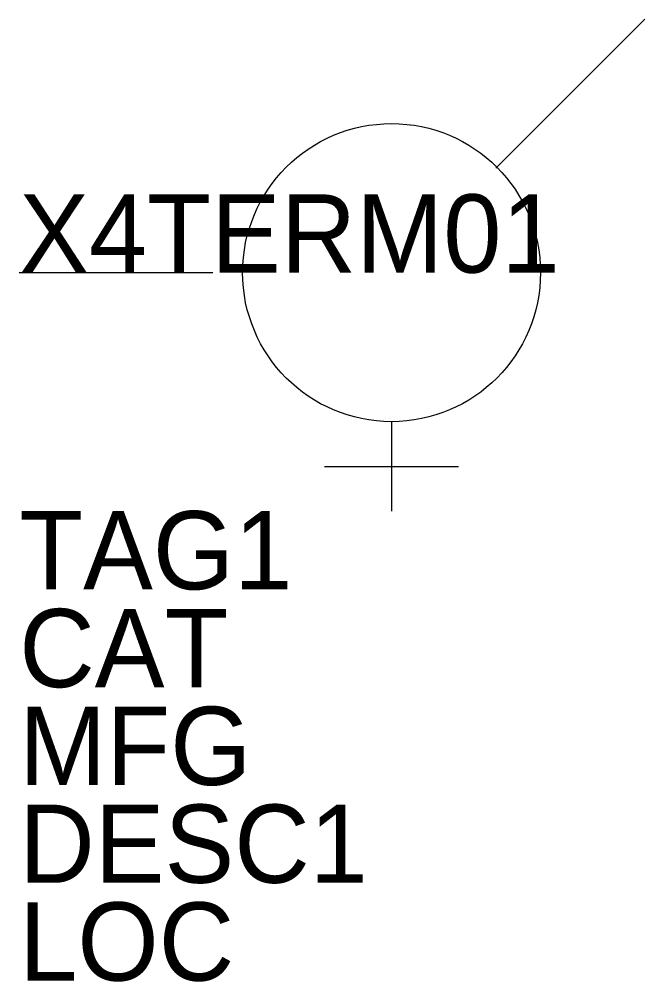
# Model space of a CAD drawing. Extents: x -0.5 to 0.34, y -0.95 to 0.34.
import ezdxf

# ---------------------------------------------------------------- set-up
doc = ezdxf.new("R2010")
doc.units = 0
doc.layers.get('0').update_dxf_attribs({"linetype": 'CONTINUOUS'})

msp = doc.modelspace()

# ---------------------------------------------------------------- linework, layer by layer
for p, q in [((0.14, 0.14), (0.34, 0.34)), ((-0.5, 0), (-0.24, 0)), ((0, -0.2), (0, -0.32)), ((-0.09, -0.26), (0.09, -0.26))]:
    msp.add_line(p, q)
msp.add_circle((0, 0), 0.2)

# ---------------------------------------------------------------- texts
at = {"flags": 1}
msp.add_attdef('X4TERM01', (-0.5, 0), '', height=0.105, dxfattribs=at)
for tag, p in [('TAG1', (-0.5, -0.425)), ('CAT', (-0.5, -0.55625)), ('MFG', (-0.5, -0.6875)), ('DESC1', (-0.5, -0.81875)), ('LOC', (-0.5, -0.95))]:
    msp.add_attdef(tag, p, '', height=0.105)

doc.saveas('drawing.dxf')
